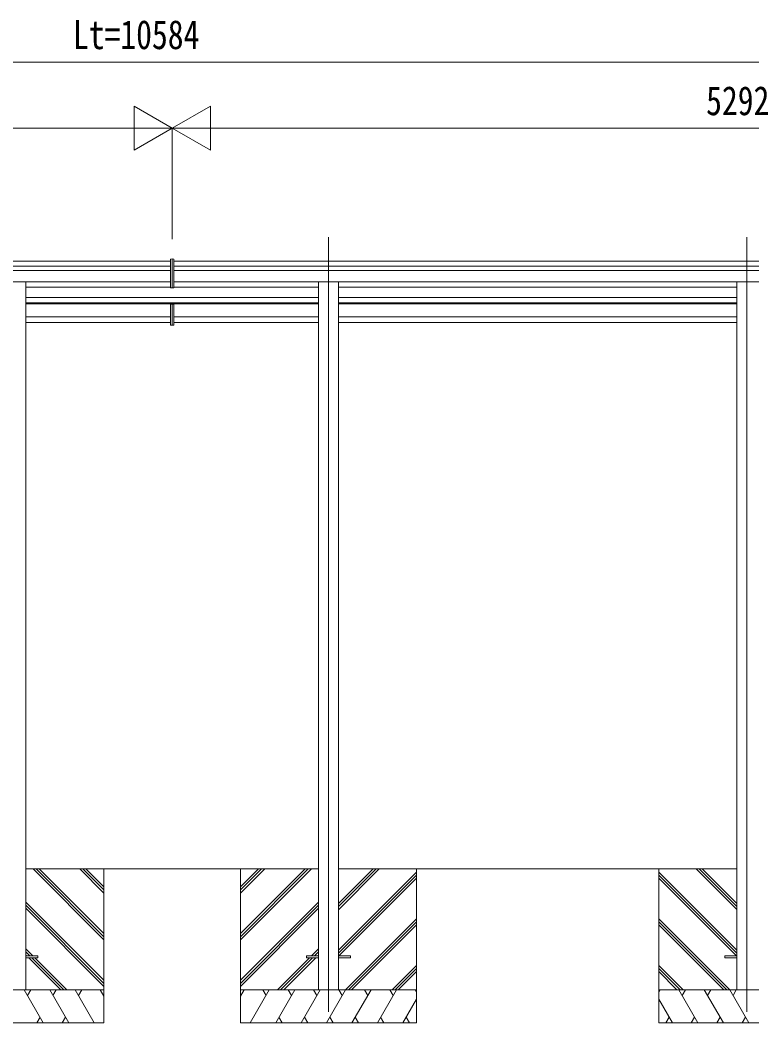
# Model space of a CAD drawing. Units: millimetres, scale not verified. Extents: x -16820 to 16820, y -11880 to 11880.
# Drawn here: x 164 to 3489, y -8600 to -4044 of the extents above; entities that cross this region are included whole.
import ezdxf
from ezdxf.enums import TextEntityAlignment as Align

# ---------------------------------------------------------------- set-up
doc = ezdxf.new("R2010")
doc.units = ezdxf.units.MM
doc.header["$LTSCALE"] = 40
for name, color, linetype, lineweight in [('0-3_YKK_12', 40, 'Continuous', 18), ('0-4_YKK_13', 120, 'Continuous', 18), ('0-5_YKK_A1', 120, 'Continuous', 18), ('0-6_YKK_D', 200, 'Continuous', 18)]:
    doc.layers.add(name, color=color, linetype=linetype, lineweight=lineweight)
doc.styles.add('ＭＳ ゴシック', font='')
doc.styles.get('ＭＳ ゴシック').set_extended_font_data('MS Gothic')

msp = doc.modelspace()

# ---------------------------------------------------------------- linework, layer by layer
at = {"layer": '0-3_YKK_12'}
for p, q in [((1565.09, -5030.78), (1565.09, -5487.57)), ((3465.09, -5030.78), (3465.09, -5487.57)), ((1565.09, -5487.57), (1565.09, -8549.62)), ((3465.09, -5487.57), (3465.09, -8549.62))]:
    msp.add_line(p, q, dxfattribs=at)
at = {"layer": '0-4_YKK_13'}
for p, q in [((855.09, -5129.44), (847.59, -5129.94)), ((847.59, -5129.94), (855.09, -5129.44)), ((847.59, -5259.84), (847.59, -5129.94)), ((847.59, -5259.84), (847.59, -5129.94)), ((862.59, -5129.94), (855.09, -5129.44)), ((855.09, -5129.44), (855.09, -5260.34)), ((855.09, -5129.44), (862.59, -5129.94)), ((855.09, -5129.44), (855.09, -5260.34)), ((862.59, -5259.84), (862.59, -5129.94)), ((862.59, -5259.84), (862.59, -5129.94)), ((847.59, -5335.03), (847.59, -5429.64)), ((847.59, -5335.03), (847.59, -5429.64)), ((852.59, -5333.99), (848.59, -5334.03)), ((852.59, -5334.03), (848.59, -5334.03)), ((855.09, -5332.96), (855.09, -5430.14)), ((855.09, -5332.96), (855.09, -5430.14)), ((857.59, -5333.99), (861.59, -5334.03)), ((857.59, -5334.03), (861.59, -5334.03)), ((862.59, -5335.03), (862.59, -5429.64)), ((862.59, -5335.03), (862.59, -5429.64)), ((847.59, -5429.64), (855.09, -5430.15)), ((855.09, -5430.15), (847.59, -5429.64)), ((855.09, -5430.15), (862.59, -5429.64)), ((862.59, -5429.64), (855.09, -5430.15)), ((245.09, -8295.12), (190.09, -8295.12)), ((245.09, -8304.12), (190.09, -8304.12)), ((245.09, -8295.12), (245.09, -8304.12)), ((1465.09, -8295.12), (1465.09, -8304.12)), ((1465.09, -8295.12), (1520.09, -8295.12)), ((1465.09, -8304.12), (1520.09, -8304.12)), ((1610.09, -8295.12), (1665.09, -8295.12)), ((1610.09, -8304.12), (1665.09, -8304.12)), ((1665.09, -8295.12), (1665.09, -8304.12)), ((3364.89, -8295.12), (3364.89, -8304.12)), ((3364.89, -8295.12), (3419.89, -8295.12)), ((3364.89, -8304.12), (3419.89, -8304.12))]:
    msp.add_line(p, q, dxfattribs=at)
for points in [[(847.59, -5259.84), (855.09, -5260.34), (862.59, -5259.84)], [(862.59, -5259.84), (855.09, -5260.34), (847.59, -5259.84)], [(852.59, -5334), (852.59, -5333.43), (852.59, -5332.99)], [(852.59, -5334), (852.59, -5333.43), (852.59, -5332.99)], [(857.59, -5334), (857.59, -5333.43), (857.59, -5332.99)], [(857.59, -5334), (857.59, -5333.43), (857.59, -5332.99)]]:
    msp.add_lwpolyline(points, dxfattribs=at)
for centre, major_axis, start_param, end_param in [((848.59, -5335.02), (0.909, 0.42), 1.1412323, 2.7120287), ((848.59, -5335.02), (-0.909, -0.42), 4.282825, 5.8536213), ((861.59, -5335.02), (0.909, -0.42), 0.429564, 2.0003603), ((861.59, -5335.02), (-0.909, 0.42), 3.5711566, 5.141953)]:
    msp.add_ellipse(centre, major_axis=major_axis, ratio=0.991593, start_param=start_param, end_param=end_param, dxfattribs=at)
at = {"layer": '0-5_YKK_A1'}
for p, q in [((-4349, -5138.78), (847.59, -5138.78)), ((6059.2, -5138.78), (862.59, -5138.78)), ((-4333, -5161.66), (847.59, -5161.66)), ((-4333, -5181.81), (847.59, -5181.81)), ((6043.2, -5161.66), (862.59, -5161.66)), ((6043.2, -5181.81), (862.59, -5181.81)), ((-4333, -5233.02), (847.59, -5233.02)), ((6043.2, -5233.02), (862.59, -5233.02)), ((3419.89, -5233.02), (3419.89, -8449.62)), ((190.29, -5257.34), (847.59, -5257.34)), ((1519.89, -5257.34), (862.59, -5257.34)), ((3419.89, -5257.34), (1610.29, -5257.34)), ((855.09, -5304.04), (190.28, -5304.04)), ((190.28, -5328.36), (855.09, -5328.36)), ((309.05, -5328.36), (309.05, -5332.99)), ((317.19, -5328.36), (317.19, -5332.99)), ((489.05, -5328.36), (489.05, -5332.99)), ((497.19, -5328.36), (497.19, -5332.99)), ((669.05, -5328.36), (669.05, -5332.99)), ((677.19, -5328.36), (677.19, -5332.99)), ((849.05, -5328.36), (849.05, -5332.99)), ((855.09, -5304.04), (1519.91, -5304.04)), ((1519.91, -5328.36), (855.09, -5328.36)), ((857.19, -5328.36), (857.19, -5332.99)), ((1029.29, -5328.36), (1029.29, -5332.99)), ((1037.44, -5328.36), (1037.44, -5332.99)), ((1209.29, -5328.36), (1209.29, -5332.99)), ((1217.44, -5328.36), (1217.44, -5332.99)), ((1389.29, -5328.36), (1389.29, -5332.99)), ((1397.44, -5328.36), (1397.44, -5332.99)), ((1610.31, -5304.04), (3419.89, -5303.93)), ((3419.89, -5328.36), (1610.31, -5328.36)), ((1749.29, -5328.36), (1749.29, -5332.99)), ((1757.44, -5328.36), (1757.44, -5332.99)), ((1929.29, -5328.36), (1929.29, -5332.99)), ((1937.44, -5328.36), (1937.44, -5332.99)), ((2109.29, -5328.36), (2109.29, -5332.99)), ((2117.44, -5328.36), (2117.44, -5332.99)), ((2289.29, -5328.36), (2289.29, -5332.99)), ((2297.44, -5328.36), (2297.44, -5332.99)), ((2469.29, -5328.36), (2469.29, -5332.99)), ((2477.44, -5328.36), (2477.44, -5332.99)), ((2649.29, -5328.36), (2649.29, -5332.99)), ((2657.44, -5328.36), (2657.44, -5332.99)), ((2829.29, -5328.36), (2829.29, -5332.99)), ((2837.44, -5328.36), (2837.44, -5332.99)), ((3009.29, -5328.36), (3009.29, -5332.99)), ((3017.44, -5328.36), (3017.44, -5332.99)), ((3189.29, -5328.36), (3189.29, -5332.99)), ((3195.86, -5328.36), (3195.86, -5332.99)), ((3369.29, -5328.36), (3369.29, -5332.99)), ((3377.44, -5328.36), (3377.44, -5332.99)), ((190.28, -5332.99), (855.09, -5332.99)), ((1519.91, -5332.99), (855.09, -5332.99)), ((1610.31, -5332.99), (3419.89, -5332.99)), ((190.28, -5391.55), (847.59, -5391.55)), ((190.28, -5417.63), (847.59, -5417.64)), ((1519.91, -5391.55), (862.59, -5391.55)), ((1519.9, -5417.63), (862.59, -5417.64)), ((1610.31, -5391.55), (3419.89, -5391.55)), ((1610.31, -5417.63), (3419.89, -5417.63)), ((190.09, -7899.62), (1520.09, -7899.62)), ((545.09, -8221.88), (222.83, -7899.62)), ((545.09, -8207.74), (236.97, -7899.62)), ((545.09, -8193.6), (251.11, -7899.62)), ((545.09, -8009.75), (434.96, -7899.62)), ((545.09, -7995.61), (449.1, -7899.62)), ((545.09, -7981.46), (463.25, -7899.62)), ((545.09, -7899.62), (545.09, -8599.62)), ((1165.09, -7899.62), (1165.09, -8599.62)), ((1165.09, -8193.6), (1459.07, -7899.62)), ((1165.09, -8207.74), (1473.21, -7899.62)), ((1165.09, -8221.88), (1487.35, -7899.62)), ((1165.09, -7981.46), (1246.94, -7899.62)), ((1165.09, -7995.61), (1261.08, -7899.62)), ((1165.09, -8009.75), (1275.22, -7899.62)), ((3419.89, -7899.62), (1610.09, -7899.62)), ((1610.09, -8085.25), (1795.72, -7899.62)), ((1610.09, -8071.11), (1781.58, -7899.62)), ((1610.09, -8056.97), (1767.44, -7899.62)), ((1610.09, -8269.1), (1965.09, -7914.1)), ((1965.09, -7899.62), (1965.09, -8599.62)), ((3065.09, -7899.62), (3065.09, -8599.62)), ((3419.89, -8268.9), (3065.09, -7914.1)), ((3419.89, -8085.05), (3234.46, -7899.62)), ((3419.89, -8070.91), (3248.6, -7899.62)), ((3419.89, -8056.77), (3262.74, -7899.62)), ((1610.09, -8283.24), (1965.09, -7928.24)), ((1612.35, -8295.12), (1965.09, -7942.38)), ((3419.89, -8283.04), (3065.09, -7928.24)), ((3417.83, -8295.12), (3065.09, -7942.38)), ((545.09, -8405.73), (190.09, -8050.73)), ((1165.09, -8405.73), (1520.09, -8050.73)), ((545.09, -8419.87), (190.09, -8064.87)), ((545.09, -8434.01), (190.09, -8079.01)), ((1165.09, -8419.87), (1520.09, -8064.87)), ((1165.09, -8434.01), (1520.09, -8079.01)), ((1641.7, -8449.62), (1965.09, -8126.23)), ((1655.84, -8449.62), (1965.09, -8140.37)), ((3388.48, -8449.62), (3065.09, -8126.23)), ((3374.34, -8449.62), (3065.09, -8140.37)), ((1669.98, -8449.62), (1965.09, -8154.51)), ((3360.2, -8449.62), (3065.09, -8154.51)), ((222.35, -8295.12), (190.09, -8262.86)), ((208.21, -8295.12), (190.09, -8277)), ((1487.83, -8295.12), (1520.09, -8262.86)), ((1501.97, -8295.12), (1520.09, -8277)), ((194.07, -8295.12), (190.09, -8291.15)), ((348.57, -8449.62), (203.07, -8304.12)), ((362.71, -8449.62), (217.21, -8304.12)), ((376.85, -8449.62), (231.35, -8304.12)), ((1333.33, -8449.62), (1478.83, -8304.12)), ((1347.47, -8449.62), (1492.97, -8304.12)), ((1361.62, -8449.62), (1507.12, -8304.12)), ((1516.12, -8295.12), (1520.09, -8291.15)), ((1853.83, -8449.62), (1965.09, -8338.36)), ((1867.97, -8449.62), (1965.09, -8352.5)), ((1882.11, -8449.62), (1965.09, -8366.64)), ((3176.35, -8449.62), (3065.09, -8338.36)), ((3162.21, -8449.62), (3065.09, -8352.5)), ((3148.06, -8449.62), (3065.09, -8366.64)), ((-254.91, -8449.62), (545.09, -8449.62)), ((269.61, -8599.62), (183, -8449.62)), ((198, -8475.6), (213.01, -8449.62)), ((385.08, -8599.62), (298.47, -8449.62)), ((313.47, -8475.6), (328.48, -8449.62)), ((500.55, -8599.62), (413.94, -8449.62)), ((428.95, -8475.6), (443.95, -8449.62)), ((545.09, -8478.56), (528.38, -8449.62)), ((543.38, -8475.6), (545.09, -8472.64)), ((1965.09, -8449.62), (1165.09, -8449.62)), ((1165.09, -8478.56), (1181.8, -8449.62)), ((1166.8, -8475.6), (1165.09, -8472.64)), ((1209.63, -8599.62), (1296.24, -8449.62)), ((1281.24, -8475.6), (1266.23, -8449.62)), ((1325.11, -8599.62), (1411.71, -8449.62)), ((1396.71, -8475.6), (1381.71, -8449.62)), ((1440.58, -8599.62), (1527.18, -8449.62)), ((1512.18, -8475.6), (1497.18, -8449.62)), ((1556.05, -8599.62), (1642.65, -8449.62)), ((1627.65, -8475.6), (1612.65, -8449.62)), ((1671.52, -8599.62), (1758.12, -8449.62)), ((1743.12, -8475.6), (1728.12, -8449.62)), ((1786.99, -8599.62), (1873.59, -8449.62)), ((1858.59, -8475.6), (1843.59, -8449.62)), ((1965.09, -8460.06), (1959.06, -8449.62)), ((3065.09, -8449.62), (3865.09, -8449.62)), ((3065.09, -8460.06), (3071.12, -8449.62)), ((3243.19, -8599.62), (3156.59, -8449.62)), ((3171.59, -8475.6), (3186.59, -8449.62)), ((3358.66, -8599.62), (3272.06, -8449.62)), ((3287.06, -8475.6), (3302.06, -8449.62)), ((3474.13, -8599.62), (3387.53, -8449.62)), ((3402.53, -8475.6), (3417.53, -8449.62)), ((1902.46, -8599.62), (1965.09, -8491.14)), ((3127.72, -8599.62), (3065.09, -8491.14)), ((545.09, -8599.62), (-254.91, -8599.62)), ((254.61, -8573.64), (239.61, -8599.62)), ((370.08, -8573.64), (355.08, -8599.62)), ((1165.09, -8599.62), (1965.09, -8599.62)), ((1340.1, -8573.64), (1355.1, -8599.62)), ((1455.58, -8573.64), (1470.58, -8599.62)), ((1571.05, -8573.64), (1586.04, -8599.62)), ((1686.52, -8573.64), (1701.51, -8599.62)), ((1801.99, -8573.64), (1816.98, -8599.62)), ((1917.46, -8573.64), (1932.45, -8599.62)), ((3865.09, -8599.62), (3065.09, -8599.62)), ((3112.72, -8573.64), (3097.72, -8599.62)), ((3228.19, -8573.64), (3213.19, -8599.62)), ((3343.66, -8573.64), (3328.66, -8599.62)), ((3459.13, -8573.64), (3444.13, -8599.62))]:
    msp.add_line(p, q, dxfattribs=at)
for points in [[(190.29, -5233.02), (190.09, -7724.62), (190.09, -8449.62)], [(1519.89, -5233.02), (1520.09, -7724.62), (1520.09, -8449.62)], [(1610.29, -5233.02), (1610.09, -7724.62), (1610.09, -8449.62)]]:
    msp.add_lwpolyline(points, dxfattribs=at)
at = {"layer": '0-6_YKK_D'}
for p, q in [((-4237.01, -4235.86), (5947.1, -4235.86)), ((855.09, -4535.86), (681.89, -4435.86)), ((681.89, -4435.86), (681.89, -4635.86)), ((855.09, -4535.86), (1028.3, -4435.86)), ((1028.3, -4635.86), (1028.3, -4435.86)), ((-4237.01, -4535.86), (655.09, -4535.86)), ((855.09, -4535.86), (508.68, -4535.86)), ((855.09, -4535.86), (681.89, -4635.86)), ((855.09, -5038.78), (855.09, -4534.86)), ((855.09, -5038.78), (855.09, -4534.86)), ((855.09, -4535.86), (1028.3, -4635.86)), ((855.09, -4535.86), (1201.5, -4535.86)), ((5947.2, -4535.86), (1055.09, -4535.86))]:
    msp.add_line(p, q, dxfattribs=at)

# ---------------------------------------------------------------- texts
at = {"layer": '0-6_YKK_D', "style": 'ＭＳ ゴシック', "width": 0.8}
for s, p in [('Lt=10584', (403.85, -4215.86)), ('5292', (3280.35, -4515.86))]:
    msp.add_text(s, height=132, dxfattribs=at).set_placement(p, align=Align.BOTTOM_LEFT)

doc.saveas('drawing.dxf')
